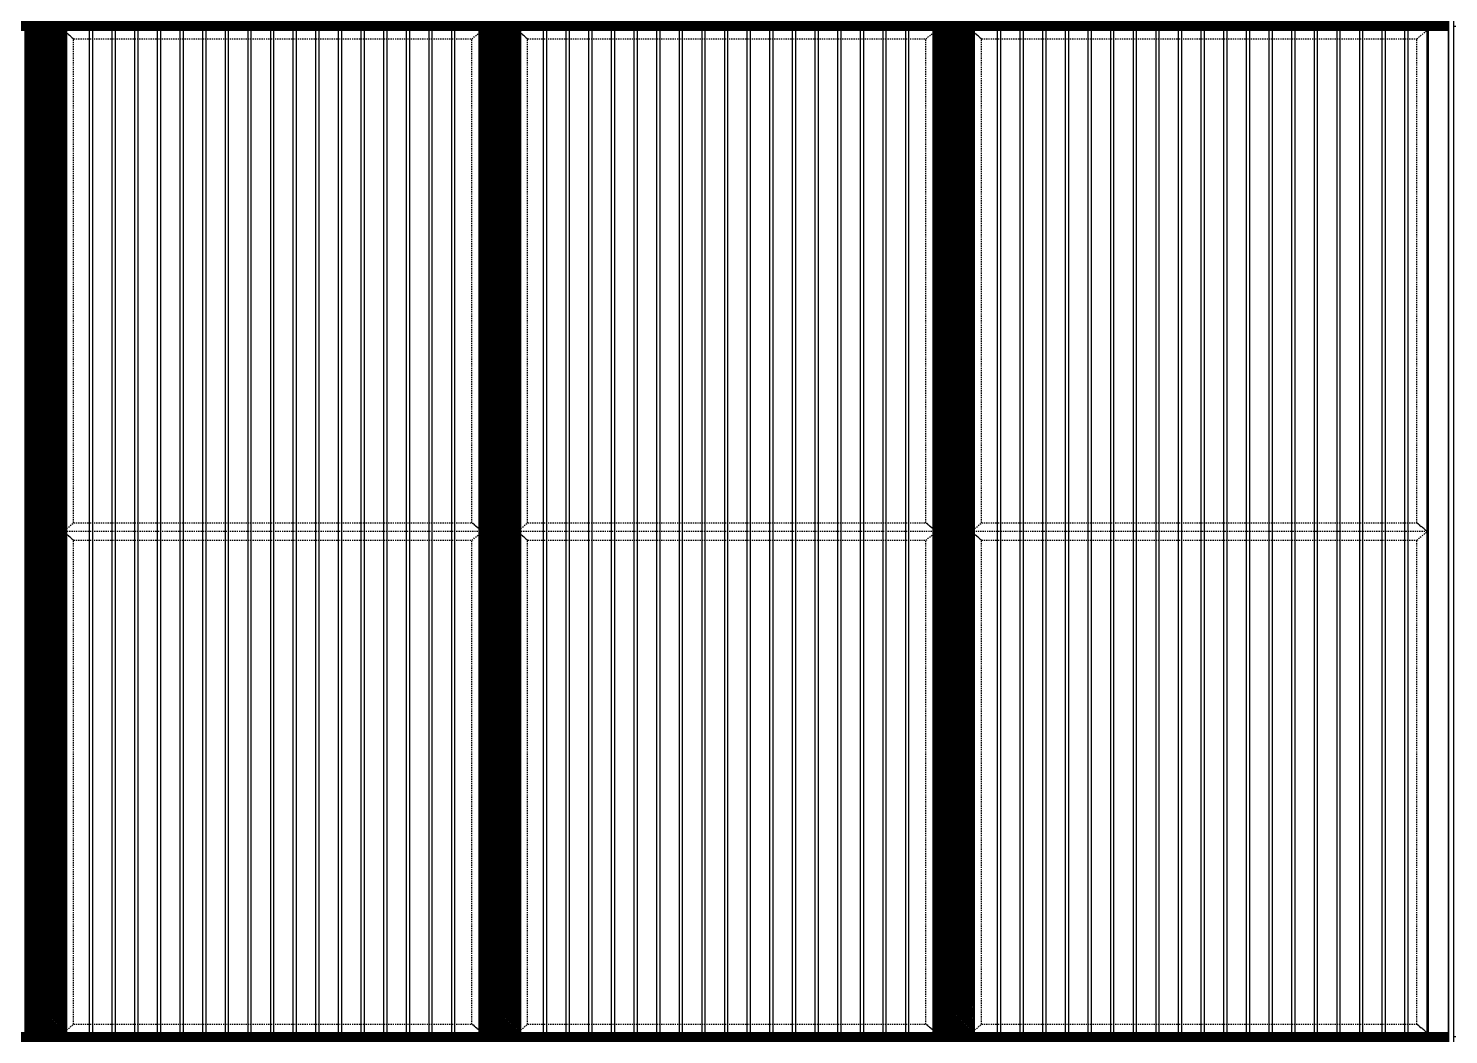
# Model space of a CAD drawing. Header units: millimetres. Extents: x 3774 to 718460, y -768339 to 192544.
# Drawn here: x 509762 to 513842, y -725262 to -722372 of the extents above; entities that cross this region are included whole.
import ezdxf
from ezdxf.enums import TextEntityAlignment as Align
from ezdxf.xclip import XClip

# ---------------------------------------------------------------- set-up
doc = ezdxf.new("R2010")
doc.units = ezdxf.units.MM
doc.header["$XCLIPFRAME"] = 0
doc.set_wipeout_variables(frame=1)
for name, pattern in [('TA_GL_000.70000', [1.925, 0.7, -0.175, 0.175, -0.175, 0.7]), ('TA_HL_001.00000', [6.5, 3.55, -2.95]), ('XKITLINE00', [0]), ('XKITLINE02', [4, 2, -2])]:
    doc.linetypes.add(name, pattern=pattern)
for name, color, linetype in [('000 - 0_SYM_DWG_GRID-BUBBLE_MAIN_COLOR_1', 7, 'Continuous'), ('000 - 0_SYM_DWG_GRIDLINE_MAIN_COLOR_251', 7, 'Continuous'), ('000 - 0_SYM_DWG_LEVEL_TEXT', 7, 'Continuous'), ('010 - ASPG_EXTR_MAIN_COLOR_2', 7, 'Continuous'), ('010 - ASPG_EXTR_WIPEOUT_', 7, 'Continuous'), ('010 - ASPG_FRAMING_MAIN_COLOR_1', 7, 'Continuous'), ('010 - ASPG_FRAMING_SUB_COLOR_2', 7, 'Continuous'), ('010 - ASPG_FRAMING_SUB_COLOR_3', 7, 'Continuous')]:
    doc.layers.add(name, color=color, linetype=linetype)
doc.layers.add('000_AREA_ASPG_AREA_HATCH_', color=7, linetype='Continuous', plot=False)
doc.layers.add('000_AREA_ASPG_AREA_MAIN_COLOR_1', color=7, linetype='Continuous', plot=False)
doc.layers.add('Bolt', color=7, linetype='Continuous', lineweight=0)
doc.layers.add('Part', color=7, linetype='Continuous', lineweight=0)
doc.styles.add('ARIAL', font='arial.ttf')
doc.styles.add('Arial_1', font='arial.ttf', dxfattribs={"height": 125})
doc.styles.add('TA', font='', dxfattribs={"height": 4.5})
doc.styles.get('TA').set_extended_font_data('Cordia New')

# ---------------------------------------------------------------- blocks, each defined once
blk = doc.blocks.new('*U7980')
at = {"layer": '000 - 0_SYM_DWG_GRIDLINE_MAIN_COLOR_251', "color": 7, "linetype": 'ByBlock', "ltscale": 5}
blk.add_line((34.8, 0), (-343.8, 0), dxfattribs=at)
at = {"color": 7, "style": 'TA', "flags": 1}
blk.add_attdef('LOCATION', (6, -6), '', height=4.5, rotation=270, dxfattribs=at)
at = {"layer": '000 - 0_SYM_DWG_GRID-BUBBLE_MAIN_COLOR_1', "color": 7, "style": 'ARIAL'}
blk.add_attdef('GRID-HEAD', text='', height=4, rotation=90, dxfattribs=at).set_placement((52.8, 0), align=Align.MIDDLE_CENTER)
blk = doc.blocks.new('*U6349')
at = {"color": 7}
blk.add_point((0, 0), dxfattribs=at)
at = {"layer": '000 - 0_SYM_DWG_LEVEL_TEXT', "color": 7, "style": 'Arial_1'}
for tag, p in [('LV_NAME_1', (-185.775, 11.925)), ('LV_NAME_2', (-185.787, 6.835)), ('LV_NAME_3', (-185.798, 1.744))]:
    blk.add_attdef(tag, p, '', height=3, dxfattribs=at)
blk = doc.blocks.new('*U6352')
at = {"layer": '000 - 0_SYM_DWG_GRIDLINE_MAIN_COLOR_251', "color": 7, "linetype": 'ByBlock', "ltscale": 5}
blk.add_line((70, 0), (-169.147, 0), dxfattribs=at)
at = {"color": 7, "style": 'TA', "flags": 1}
blk.add_attdef('LOCATION', (6, -6), '', height=4.5, rotation=270, dxfattribs=at)
blk = doc.blocks.new('W-1-PP19-SE-ENT3_20260407-142914_PP19_ENT3_ELE4_DIMS_2')
at = {"color": 7, "xscale": 50, "yscale": 50, "zscale": 50}
blk.add_blockref('*U6349', (0, 109400), dxfattribs=at)
at = {"layer": '000 - 0_SYM_DWG_GRIDLINE_MAIN_COLOR_251', "color": 7, "linetype": 'TA_GL_000.70000'}
for name, p, xscale, yscale, zscale, rotation in [('*U7980', (0, 102450), 50.00000000000007, 50.00000000000007, 50.00000000000007, 270), ('*U6352', (-2517, 109400), 50.00000000000003, 50.00000000000003, 50.00000000000003, 180)]:
    blk.add_blockref(name, p, dxfattribs=dict(at, xscale=xscale, yscale=yscale, zscale=zscale, rotation=rotation))
blk = doc.blocks.new('*A22356526')
at = {"layer": 'Part', "color": 7, "linetype": 'XKITLINE00', "lineweight": 0}
for p, q in [((2577.771566, -103.659902), (2577.771566, -103.139902)), ((2577.771566, -103.139902), (2595.36241, -103.139902)), ((2577.826989, -103.139902), (2577.826989, -103.611902)), ((2578.582135, -103.611902), (2578.582135, -103.139902)), ((2578.637558, -103.139902), (2578.637558, -103.659902)), ((2595.36241, -103.659902), (2595.36241, -103.139902)), ((2595.36241, -103.659902), (2577.771566, -103.659902)), ((2577.826989, -103.611902), (2578.582135, -103.611902))]:
    blk.add_line(p, q, dxfattribs=at)
blk = doc.blocks.new('*A22366527')
at = {"layer": 'Bolt'}
for points in [[(2578.65, -103.708), (2578.65, -103.66), (2579.011, -103.66), (2579.011, -103.708)], [(2578.754, -103.66), (2578.754, -103.612), (2578.907, -103.612), (2578.907, -103.66)]]:
    blk.add_hatch(color=7, dxfattribs=at).paths.add_polyline_path(points, flags=17)
at = {"layer": 'Bolt', "color": 7, "linetype": 'XKITLINE00', "lineweight": 0}
for p, q in [((2578.83, -103.771), (2578.83, -103.428)), ((2578.65, -103.708), (2578.65, -103.66)), ((2578.754, -103.66), (2578.754, -103.612)), ((2578.907, -103.66), (2578.907, -103.612)), ((2579.011, -103.708), (2579.011, -103.66))]:
    blk.add_line(p, q, dxfattribs=at)
at = {"layer": 'Bolt', "color": 7, "linetype": 'XKITLINE02', "lineweight": 0}
for p, q in [((2579.07, -103.771), (2579.07, -103.428)), ((2578.89, -103.708), (2578.89, -103.66)), ((2578.994, -103.66), (2578.994, -103.612)), ((2579.147, -103.66), (2579.147, -103.612)), ((2579.251, -103.708), (2579.251, -103.66))]:
    blk.add_line(p, q, dxfattribs=at)
blk = doc.blocks.new('*A22376528')
at = {"layer": 'Bolt'}
for points in [[(2575.549, -103.66), (2575.549, -103.612), (2575.661, -103.612), (2575.661, -103.66)], [(2575.549, -103.708), (2575.549, -103.66), (2575.661, -103.66), (2575.661, -103.708)], [(2576.029, -103.66), (2576.029, -103.612), (2576.141, -103.612), (2576.141, -103.66)], [(2576.029, -103.708), (2576.029, -103.66), (2576.141, -103.66), (2576.141, -103.708)]]:
    blk.add_hatch(color=7, dxfattribs=at).paths.add_polyline_path(points, flags=17)
at = {"layer": 'Bolt', "color": 7, "linetype": 'XKITLINE00', "lineweight": 0}
for p, q in [((2575.605, -103.771), (2575.605, -103.428)), ((2576.085, -103.771), (2576.085, -103.428)), ((2575.549, -103.66), (2575.549, -103.612)), ((2575.549, -103.708), (2575.549, -103.66)), ((2575.661, -103.66), (2575.661, -103.612)), ((2575.661, -103.708), (2575.661, -103.66)), ((2576.029, -103.66), (2576.029, -103.612)), ((2576.029, -103.708), (2576.029, -103.66)), ((2576.141, -103.66), (2576.141, -103.612)), ((2576.141, -103.708), (2576.141, -103.66))]:
    blk.add_line(p, q, dxfattribs=at)
blk = doc.blocks.new('*A22386529')
at = {"layer": 'Part', "color": 7, "linetype": 'XKITLINE00', "lineweight": 0}
for p, q in [((2578.334665, -103.707902), (2578.334665, -103.659902)), ((2578.334665, -103.707902), (2579.56605, -103.707902)), ((2579.16605, -103.707902), (2579.16605, -103.659902)), ((2579.56605, -103.707902), (2579.56605, -103.659902))]:
    blk.add_line(p, q, dxfattribs=at)
blk = doc.blocks.new('*A22396530')
at = {"layer": 'Part', "color": 7, "linetype": 'XKITLINE00', "lineweight": 0}
for p, q in [((2578.522665, -103.707902), (2578.522665, -104.507902)), ((2579.35405, -103.947902), (2579.35405, -103.707902)), ((2579.35405, -103.707902), (2579.37805, -103.707902)), ((2579.37805, -103.947902), (2579.37805, -103.707902)), ((2578.730511, -104.507902), (2579.35405, -103.947902)), ((2579.37805, -103.947902), (2578.754511, -104.507902)), ((2579.35405, -103.947902), (2579.37805, -103.947902)), ((2578.522665, -104.507902), (2578.754511, -104.507902))]:
    blk.add_line(p, q, dxfattribs=at)
blk = doc.blocks.new('*A22406531')
at = {"layer": 'Part', "color": 7, "linetype": 'XKITLINE00', "lineweight": 0}
for p, q in [((2575.44496, -103.659902), (2575.44496, -103.707902)), ((2575.44496, -103.707902), (2576.24496, -103.707902)), ((2576.24496, -103.707902), (2576.24496, -103.659902))]:
    blk.add_line(p, q, dxfattribs=at)
blk = doc.blocks.new('*A22416532')
at = {"layer": 'Part', "color": 7, "linetype": 'XKITLINE00', "lineweight": 0}
for p, q in [((2575.82096, -104.507902), (2575.82096, -103.707902)), ((2575.82096, -103.707902), (2575.86896, -103.707902)), ((2575.86896, -104.507902), (2575.86896, -103.707902)), ((2575.82096, -103.947902), (2575.86896, -103.947902)), ((2575.82096, -104.507902), (2575.86896, -104.507902))]:
    blk.add_line(p, q, dxfattribs=at)
blk = doc.blocks.new('*A22486539')
at = {"layer": 'Part', "color": 7, "linetype": 'XKITLINE00', "lineweight": 0}
for p, q in [((2577.771566, -91.659902), (2577.771566, -91.139902)), ((2577.771566, -91.139902), (2595.36241, -91.139902)), ((2577.826989, -91.139902), (2577.826989, -91.611902)), ((2578.582135, -91.611902), (2578.582135, -91.139902)), ((2578.637558, -91.139902), (2578.637558, -91.659902)), ((2595.36241, -91.659902), (2595.36241, -91.139902)), ((2595.36241, -91.659902), (2577.771566, -91.659902)), ((2577.826989, -91.611902), (2578.582135, -91.611902))]:
    blk.add_line(p, q, dxfattribs=at)
blk = doc.blocks.new('*A22526543')
at = {"layer": 'Part', "color": 7, "linetype": 'XKITLINE00', "lineweight": 0}
for p, q in [((2578.334665, -91.707902), (2578.334665, -91.659902)), ((2579.16605, -91.707902), (2579.16605, -91.659902)), ((2579.56605, -91.707902), (2579.56605, -91.659902)), ((2578.334665, -91.707902), (2579.56605, -91.707902))]:
    blk.add_line(p, q, dxfattribs=at)
blk = doc.blocks.new('*A22536544')
at = {"layer": 'Part', "color": 7, "linetype": 'XKITLINE00', "lineweight": 0}
for p, q in [((2578.522665, -91.707902), (2578.522665, -92.507902)), ((2578.730511, -92.507902), (2579.35405, -91.947902)), ((2579.37805, -91.947902), (2578.754511, -92.507902)), ((2579.35405, -91.947902), (2579.35405, -91.707902)), ((2579.35405, -91.707902), (2579.37805, -91.707902)), ((2579.35405, -91.947902), (2579.37805, -91.947902)), ((2579.37805, -91.947902), (2579.37805, -91.707902)), ((2578.522665, -92.507902), (2578.754511, -92.507902))]:
    blk.add_line(p, q, dxfattribs=at)
blk = doc.blocks.new('*A22546545')
at = {"layer": 'Bolt'}
for points in [[(2578.65, -91.708), (2578.65, -91.66), (2579.011, -91.66), (2579.011, -91.708)], [(2578.754, -91.66), (2578.754, -91.612), (2578.907, -91.612), (2578.907, -91.66)]]:
    blk.add_hatch(color=7, dxfattribs=at).paths.add_polyline_path(points, flags=17)
at = {"layer": 'Bolt', "color": 7, "linetype": 'XKITLINE00', "lineweight": 0}
for p, q in [((2578.65, -91.708), (2578.65, -91.66)), ((2578.754, -91.66), (2578.754, -91.612)), ((2578.83, -91.771), (2578.83, -91.428)), ((2578.907, -91.66), (2578.907, -91.612)), ((2579.011, -91.708), (2579.011, -91.66))]:
    blk.add_line(p, q, dxfattribs=at)
at = {"layer": 'Bolt', "color": 7, "linetype": 'XKITLINE02', "lineweight": 0}
for p, q in [((2578.89, -91.708), (2578.89, -91.66)), ((2578.994, -91.66), (2578.994, -91.612)), ((2579.07, -91.771), (2579.07, -91.428)), ((2579.147, -91.66), (2579.147, -91.612)), ((2579.251, -91.708), (2579.251, -91.66))]:
    blk.add_line(p, q, dxfattribs=at)
blk = doc.blocks.new('*A22556546')
at = {"layer": 'Part', "color": 7, "linetype": 'XKITLINE00', "lineweight": 0}
for p, q in [((2575.44496, -91.659902), (2575.44496, -91.707902)), ((2576.24496, -91.707902), (2576.24496, -91.659902)), ((2575.44496, -91.707902), (2576.24496, -91.707902))]:
    blk.add_line(p, q, dxfattribs=at)
blk = doc.blocks.new('*A22566547')
at = {"layer": 'Part', "color": 7, "linetype": 'XKITLINE00', "lineweight": 0}
for p, q in [((2575.82096, -92.507902), (2575.82096, -91.707902)), ((2575.82096, -91.707902), (2575.86896, -91.707902)), ((2575.82096, -91.947902), (2575.86896, -91.947902)), ((2575.86896, -92.507902), (2575.86896, -91.707902)), ((2575.82096, -92.507902), (2575.86896, -92.507902))]:
    blk.add_line(p, q, dxfattribs=at)
blk = doc.blocks.new('*A22576548')
at = {"layer": 'Bolt'}
for points in [[(2575.549, -91.66), (2575.549, -91.612), (2575.661, -91.612), (2575.661, -91.66)], [(2575.549, -91.708), (2575.549, -91.66), (2575.661, -91.66), (2575.661, -91.708)], [(2576.029, -91.66), (2576.029, -91.612), (2576.141, -91.612), (2576.141, -91.66)], [(2576.029, -91.708), (2576.029, -91.66), (2576.141, -91.66), (2576.141, -91.708)]]:
    blk.add_hatch(color=7, dxfattribs=at).paths.add_polyline_path(points, flags=17)
at = {"layer": 'Bolt', "color": 7, "linetype": 'XKITLINE00', "lineweight": 0}
for p, q in [((2575.549, -91.66), (2575.549, -91.612)), ((2575.549, -91.708), (2575.549, -91.66)), ((2575.605, -91.771), (2575.605, -91.428)), ((2575.661, -91.66), (2575.661, -91.612)), ((2575.661, -91.708), (2575.661, -91.66)), ((2576.029, -91.66), (2576.029, -91.612)), ((2576.029, -91.708), (2576.029, -91.66)), ((2576.085, -91.771), (2576.085, -91.428)), ((2576.141, -91.66), (2576.141, -91.612)), ((2576.141, -91.708), (2576.141, -91.66))]:
    blk.add_line(p, q, dxfattribs=at)
blk = doc.blocks.new('*A23476638')
at = {"layer": 'Part', "color": 7, "linetype": 'XKITLINE00', "lineweight": 0}
for p, q in [((2578.286233, -81.539902), (2578.284987, -81.539902)), ((2578.286233, -86.339902), (2578.286233, -81.539902)), ((2578.286233, -81.539902), (2595.364986, -81.539902)), ((2595.364986, -81.539902), (2595.364986, -86.339902)), ((2578.284987, -86.339902), (2578.286233, -86.339902)), ((2578.286233, -86.339902), (2595.364986, -86.339902))]:
    blk.add_line(p, q, dxfattribs=at)
blk = doc.blocks.new('*A23566647')
at = {"layer": 'Part', "color": 7, "linetype": 'XKITLINE00', "lineweight": 0}
for p, q in [((2577.98826, -86.659902), (2577.98826, -86.579902)), ((2578.403953, -86.659902), (2578.403953, -86.579902)), ((2578.423953, -86.659902), (2578.423953, -86.619902)), ((2578.423953, -86.619902), (2578.643953, -86.619902)), ((2578.643953, -86.619902), (2578.643953, -86.579902))]:
    blk.add_line(p, q, dxfattribs=at)
blk = doc.blocks.new('*A23576648')
at = {"layer": 'Bolt'}
for points in [[(2575.149, -86.58), (2575.149, -86.5), (2575.261, -86.5), (2575.261, -86.58)], [(2576.429, -86.58), (2576.429, -86.5), (2576.541, -86.5), (2576.541, -86.58)]]:
    blk.add_hatch(color=7, dxfattribs=at).paths.add_polyline_path(points, flags=17)
at = {"layer": 'Bolt', "color": 7, "linetype": 'XKITLINE00', "lineweight": 0}
for p, q in [((2575.205, -86.437), (2575.205, -86.78)), ((2576.485, -86.437), (2576.485, -86.78)), ((2575.149, -86.5), (2575.149, -86.58)), ((2575.261, -86.5), (2575.261, -86.58)), ((2576.429, -86.5), (2576.429, -86.58)), ((2576.541, -86.5), (2576.541, -86.58))]:
    blk.add_line(p, q, dxfattribs=at)
blk = doc.blocks.new('*A23586649')
at = {"layer": 'Bolt', "color": 7, "linetype": 'XKITLINE02', "lineweight": 0}
for p, q in [((2575.82096, -86.803902), (2575.86896, -86.803902)), ((2575.86896, -86.803902), (2575.90896, -86.803902)), ((2575.7576, -86.859902), (2576.10096, -86.859902)), ((2575.82096, -86.915902), (2575.86896, -86.915902)), ((2575.86896, -86.915902), (2575.90896, -86.915902))]:
    blk.add_line(p, q, dxfattribs=at)
blk = doc.blocks.new('*A23596650')
at = {"layer": 'Part', "color": 7, "linetype": 'XKITLINE00', "lineweight": 0}
for p, q in [((2575.86896, -86.659902), (2575.86896, -86.579902)), ((2575.90896, -86.659902), (2575.90896, -86.619902)), ((2575.90896, -86.619902), (2576.34896, -86.619902)), ((2576.34896, -86.619902), (2576.34896, -86.579902))]:
    blk.add_line(p, q, dxfattribs=at)
blk = doc.blocks.new('*A23606651')
at = {"layer": 'Part', "color": 7, "linetype": 'XKITLINE00', "lineweight": 0}
for p, q in [((2574.96496, -86.499902), (2574.80496, -86.339902)), ((2576.72496, -86.499902), (2576.88496, -86.339902)), ((2576.72496, -86.499902), (2574.96496, -86.499902))]:
    blk.add_line(p, q, dxfattribs=at)
blk = doc.blocks.new('*A23616652')
at = {"layer": 'Part', "color": 7, "linetype": 'XKITLINE00', "lineweight": 0}
for p, q in [((2574.96496, -86.579902), (2574.96496, -86.499902)), ((2574.96496, -86.499902), (2576.72496, -86.499902)), ((2574.96496, -86.579902), (2576.72496, -86.579902)), ((2576.72496, -86.579902), (2576.72496, -86.499902))]:
    blk.add_line(p, q, dxfattribs=at)
blk = doc.blocks.new('*A23626653')
at = {"layer": 'Bolt'}
for points in [[(2578.045, -86.5), (2578.045, -86.58), (2577.684, -86.58), (2577.684, -86.5)], [(2578.685, -86.5), (2578.685, -86.58), (2578.324, -86.58), (2578.324, -86.5)]]:
    blk.add_hatch(color=7, dxfattribs=at).paths.add_polyline_path(points, flags=17)
at = {"layer": 'Bolt', "color": 7, "linetype": 'XKITLINE00', "lineweight": 0}
for p, q in [((2577.864, -86.437), (2577.864, -86.78)), ((2578.504, -86.437), (2578.504, -86.78)), ((2577.684, -86.5), (2577.684, -86.58)), ((2578.045, -86.5), (2578.045, -86.58)), ((2578.324, -86.5), (2578.324, -86.58)), ((2578.685, -86.5), (2578.685, -86.58))]:
    blk.add_line(p, q, dxfattribs=at)
blk = doc.blocks.new('*A23636654')
at = {"layer": 'Bolt'}
blk.add_hatch(color=7, dxfattribs=at).paths.add_polyline_path([(2578.22, -86.871), (2578.217, -86.881), (2578.212, -86.891), (2578.206, -86.899), (2578.199, -86.906), (2578.191, -86.912), (2578.182, -86.915), (2578.172, -86.916), (2578.163, -86.915), (2578.154, -86.912), (2578.145, -86.906), (2578.138, -86.899), (2578.132, -86.891), (2578.127, -86.881), (2578.125, -86.871), (2578.124, -86.86), (2578.125, -86.849), (2578.127, -86.838), (2578.132, -86.829), (2578.138, -86.82), (2578.145, -86.813), (2578.154, -86.808), (2578.163, -86.805), (2578.172, -86.804), (2578.182, -86.805), (2578.191, -86.808), (2578.199, -86.813), (2578.206, -86.82), (2578.212, -86.829), (2578.217, -86.838), (2578.22, -86.849), (2578.221, -86.86)], flags=17)
at = {"layer": 'Bolt', "color": 7, "linetype": 'XKITLINE00', "lineweight": 0}
blk.add_line((2578.14, -86.86), (2578.312, -86.86), dxfattribs=at)
blk = doc.blocks.new('*A23646655')
at = {"layer": 'Part', "color": 7, "linetype": 'XKITLINE00', "lineweight": 0}
for p, q in [((2577.10985, -86.339902), (2577.328414, -86.499902)), ((2578.159799, -86.499902), (2578.218363, -86.339902)), ((2579.258363, -86.339902), (2579.039799, -86.499902)), ((2579.039799, -86.499902), (2577.328414, -86.499902))]:
    blk.add_line(p, q, dxfattribs=at)
blk = doc.blocks.new('*A23656656')
at = {"layer": 'Part', "color": 7, "linetype": 'XKITLINE00', "lineweight": 0}
for p, q in [((2579.039799, -86.499902), (2577.328414, -86.499902)), ((2577.328414, -86.499902), (2577.328414, -86.579902)), ((2577.328414, -86.579902), (2579.039799, -86.579902)), ((2578.159799, -86.579902), (2578.159799, -86.499902)), ((2579.039799, -86.579902), (2579.039799, -86.499902))]:
    blk.add_line(p, q, dxfattribs=at)
blk = doc.blocks.new('*A21336431')
at = {"layer": 'Bolt'}
for points in [[(2553.149, -103.66), (2553.149, -103.612), (2553.261, -103.612), (2553.261, -103.66)], [(2553.149, -103.708), (2553.149, -103.66), (2553.261, -103.66), (2553.261, -103.708)], [(2553.629, -103.66), (2553.629, -103.612), (2553.741, -103.612), (2553.741, -103.66)], [(2553.629, -103.708), (2553.629, -103.66), (2553.741, -103.66), (2553.741, -103.708)]]:
    blk.add_hatch(color=7, dxfattribs=at).paths.add_polyline_path(points, flags=17)
at = {"layer": 'Bolt', "color": 7, "linetype": 'XKITLINE00', "lineweight": 0}
for p, q in [((2553.205, -103.771), (2553.205, -103.428)), ((2553.685, -103.771), (2553.685, -103.428)), ((2553.149, -103.66), (2553.149, -103.612)), ((2553.149, -103.708), (2553.149, -103.66)), ((2553.261, -103.66), (2553.261, -103.612)), ((2553.261, -103.708), (2553.261, -103.66)), ((2553.629, -103.66), (2553.629, -103.612)), ((2553.629, -103.708), (2553.629, -103.66)), ((2553.741, -103.66), (2553.741, -103.612)), ((2553.741, -103.708), (2553.741, -103.66))]:
    blk.add_line(p, q, dxfattribs=at)
blk = doc.blocks.new('*A21346432')
at = {"layer": 'Part', "color": 7, "linetype": 'XKITLINE00', "lineweight": 0}
for p, q in [((2553.04496, -103.659902), (2553.04496, -103.707902)), ((2553.04496, -103.707902), (2553.84496, -103.707902)), ((2553.84496, -103.707902), (2553.84496, -103.659902))]:
    blk.add_line(p, q, dxfattribs=at)
blk = doc.blocks.new('*A21356433')
at = {"layer": 'Part', "color": 7, "linetype": 'XKITLINE00', "lineweight": 0}
for p, q in [((2553.42096, -104.507902), (2553.42096, -103.707902)), ((2553.42096, -103.707902), (2553.46896, -103.707902)), ((2553.46896, -104.507902), (2553.46896, -103.707902)), ((2553.42096, -103.947902), (2553.46896, -103.947902)), ((2553.42096, -104.507902), (2553.46896, -104.507902))]:
    blk.add_line(p, q, dxfattribs=at)
blk = doc.blocks.new('*A21396437')
at = {"layer": 'Part', "color": 7, "linetype": 'XKITLINE00', "lineweight": 0}
for p, q in [((2553.04496, -91.659902), (2553.04496, -91.707902)), ((2553.84496, -91.707902), (2553.84496, -91.659902)), ((2553.04496, -91.707902), (2553.84496, -91.707902))]:
    blk.add_line(p, q, dxfattribs=at)
blk = doc.blocks.new('*A21406438')
at = {"layer": 'Part', "color": 7, "linetype": 'XKITLINE00', "lineweight": 0}
for p, q in [((2553.42096, -92.507902), (2553.42096, -91.707902)), ((2553.42096, -91.707902), (2553.46896, -91.707902)), ((2553.42096, -91.947902), (2553.46896, -91.947902)), ((2553.46896, -92.507902), (2553.46896, -91.707902)), ((2553.42096, -92.507902), (2553.46896, -92.507902))]:
    blk.add_line(p, q, dxfattribs=at)
blk = doc.blocks.new('*A21416439')
at = {"layer": 'Bolt'}
for points in [[(2553.149, -91.66), (2553.149, -91.612), (2553.261, -91.612), (2553.261, -91.66)], [(2553.149, -91.708), (2553.149, -91.66), (2553.261, -91.66), (2553.261, -91.708)], [(2553.629, -91.66), (2553.629, -91.612), (2553.741, -91.612), (2553.741, -91.66)], [(2553.629, -91.708), (2553.629, -91.66), (2553.741, -91.66), (2553.741, -91.708)]]:
    blk.add_hatch(color=7, dxfattribs=at).paths.add_polyline_path(points, flags=17)
at = {"layer": 'Bolt', "color": 7, "linetype": 'XKITLINE00', "lineweight": 0}
for p, q in [((2553.149, -91.66), (2553.149, -91.612)), ((2553.149, -91.708), (2553.149, -91.66)), ((2553.205, -91.771), (2553.205, -91.428)), ((2553.261, -91.66), (2553.261, -91.612)), ((2553.261, -91.708), (2553.261, -91.66)), ((2553.629, -91.66), (2553.629, -91.612)), ((2553.629, -91.708), (2553.629, -91.66)), ((2553.685, -91.771), (2553.685, -91.428)), ((2553.741, -91.66), (2553.741, -91.612)), ((2553.741, -91.708), (2553.741, -91.66))]:
    blk.add_line(p, q, dxfattribs=at)
blk = doc.blocks.new('*A21976489')
at = {"layer": 'Bolt'}
for points in [[(2552.749, -86.58), (2552.749, -86.5), (2552.861, -86.5), (2552.861, -86.58)], [(2554.029, -86.58), (2554.029, -86.5), (2554.141, -86.5), (2554.141, -86.58)]]:
    blk.add_hatch(color=7, dxfattribs=at).paths.add_polyline_path(points, flags=17)
at = {"layer": 'Bolt', "color": 7, "linetype": 'XKITLINE00', "lineweight": 0}
for p, q in [((2552.805, -86.437), (2552.805, -86.78)), ((2554.085, -86.437), (2554.085, -86.78)), ((2552.749, -86.5), (2552.749, -86.58)), ((2552.861, -86.5), (2552.861, -86.58)), ((2554.029, -86.5), (2554.029, -86.58)), ((2554.141, -86.5), (2554.141, -86.58))]:
    blk.add_line(p, q, dxfattribs=at)
blk = doc.blocks.new('*A21986490')
at = {"layer": 'Bolt', "color": 7, "linetype": 'XKITLINE02', "lineweight": 0}
for p, q in [((2553.42096, -86.803902), (2553.46896, -86.803902)), ((2553.46896, -86.803902), (2553.50896, -86.803902)), ((2553.3576, -86.859902), (2553.70096, -86.859902)), ((2553.42096, -86.915902), (2553.46896, -86.915902)), ((2553.46896, -86.915902), (2553.50896, -86.915902))]:
    blk.add_line(p, q, dxfattribs=at)
blk = doc.blocks.new('*A21996491')
at = {"layer": 'Part', "color": 7, "linetype": 'XKITLINE00', "lineweight": 0}
for p, q in [((2553.46896, -86.659902), (2553.46896, -86.579902)), ((2553.50896, -86.659902), (2553.50896, -86.619902)), ((2553.50896, -86.619902), (2553.94896, -86.619902)), ((2553.94896, -86.619902), (2553.94896, -86.579902))]:
    blk.add_line(p, q, dxfattribs=at)
blk = doc.blocks.new('*A22006492')
at = {"layer": 'Part', "color": 7, "linetype": 'XKITLINE00', "lineweight": 0}
for p, q in [((2552.56496, -86.499902), (2552.40496, -86.339902)), ((2554.32496, -86.499902), (2554.48496, -86.339902)), ((2554.32496, -86.499902), (2552.56496, -86.499902))]:
    blk.add_line(p, q, dxfattribs=at)
blk = doc.blocks.new('*A22016493')
at = {"layer": 'Part', "color": 7, "linetype": 'XKITLINE00', "lineweight": 0}
for p, q in [((2552.56496, -86.579902), (2552.56496, -86.499902)), ((2552.56496, -86.499902), (2554.32496, -86.499902)), ((2552.56496, -86.579902), (2554.32496, -86.579902)), ((2554.32496, -86.579902), (2554.32496, -86.499902))]:
    blk.add_line(p, q, dxfattribs=at)
blk = doc.blocks.new('*A20266361')
at = {"layer": 'Part', "color": 7, "linetype": 'XKITLINE00', "lineweight": 0}
for p, q in [((2576.80496, -103.139902), (2528.804883, -103.139902)), ((2576.80496, -103.659902), (2576.80496, -103.139902)), ((2576.80496, -103.659902), (2528.804883, -103.659902))]:
    blk.add_line(p, q, dxfattribs=at)
blk = doc.blocks.new('*A20306365')
at = {"layer": 'Part', "color": 7, "linetype": 'XKITLINE00', "lineweight": 0}
for p, q in [((2578.284987, -81.539902), (2578.284987, -86.339902)), ((2578.284987, -86.339902), (2526.244827, -86.339902))]:
    blk.add_line(p, q, dxfattribs=at)
blk = doc.blocks.new('*A20316366')
at = {"layer": 'Part', "color": 7, "linetype": 'XKITLINE00', "lineweight": 0}
for p, q in [((2576.80496, -91.139902), (2528.804883, -91.139902)), ((2576.80496, -91.659902), (2576.80496, -91.139902)), ((2576.80496, -91.659902), (2528.804883, -91.659902))]:
    blk.add_line(p, q, dxfattribs=at)
blk = doc.blocks.new('*A20386369')
at = {"layer": 'Part', "color": 7, "linetype": 'XKITLINE00', "lineweight": 0}
for p, q in [((2570.81296, -91.139902), (2570.81296, -86.339902)), ((2573.21296, -91.139902), (2573.21296, -86.339902)), ((2570.81296, -103.139902), (2570.81296, -91.659902)), ((2573.21296, -103.139902), (2573.21296, -91.659902)), ((2570.81296, -115.139902), (2570.81296, -103.659902)), ((2573.21296, -115.139902), (2573.21296, -103.659902))]:
    blk.add_line(p, q, dxfattribs=at)
blk = doc.blocks.new('*A20406371')
at = {"layer": 'Part', "color": 7, "linetype": 'XKITLINE00', "lineweight": 0}
for p, q in [((2549.21296, -91.139902), (2549.21296, -86.339902)), ((2549.21296, -103.139902), (2549.21296, -91.659902)), ((2549.21296, -115.139902), (2549.21296, -103.659902))]:
    blk.add_line(p, q, dxfattribs=at)
blk = doc.blocks.new('*A20446375')
at = {"layer": 'Part', "color": 7, "linetype": 'XKITLINE00', "lineweight": 0}
for p, q in [((2553.04496, -86.659902), (2553.84496, -86.659902)), ((2553.04496, -91.139902), (2553.04496, -86.659902)), ((2553.84496, -91.139902), (2553.84496, -86.659902)), ((2553.04496, -103.139902), (2553.04496, -91.707902)), ((2553.84496, -103.139902), (2553.84496, -91.707902)), ((2553.04496, -115.139902), (2553.04496, -103.707902)), ((2553.84496, -115.139902), (2553.84496, -103.707902)), ((2553.04496, -123.219902), (2553.04496, -115.707902)), ((2553.84496, -123.219902), (2553.84496, -115.707902)), ((2553.04496, -123.219902), (2553.84496, -123.219902))]:
    blk.add_line(p, q, dxfattribs=at)
blk = doc.blocks.new('*A20456376')
at = {"layer": 'Part', "color": 7, "linetype": 'XKITLINE00', "lineweight": 0}
for p, q in [((2578.730517, -86.659902), (2577.637696, -86.659902)), ((2577.637696, -123.219902), (2577.637696, -86.659902)), ((2577.693122, -123.219902), (2577.693122, -86.659902)), ((2577.881122, -91.139902), (2577.881122, -86.659902)), ((2578.275091, -91.139902), (2578.275091, -86.659902)), ((2578.330517, -86.659902), (2578.330517, -91.139902)), ((2578.730517, -91.139902), (2578.730517, -86.659902)), ((2577.881122, -103.139902), (2577.881122, -91.659902)), ((2578.275091, -103.139902), (2578.275091, -91.659902)), ((2578.330517, -103.139902), (2578.330517, -91.659902)), ((2578.730517, -103.139902), (2578.730517, -92.507902)), ((2577.881122, -115.139902), (2577.881122, -103.659902)), ((2578.275091, -115.139902), (2578.275091, -103.659902)), ((2578.330517, -115.139902), (2578.330517, -103.659902)), ((2578.730517, -115.139902), (2578.730517, -104.507902)), ((2577.881122, -123.219902), (2577.881122, -115.659902)), ((2578.275091, -123.219902), (2578.275091, -115.659902)), ((2578.330517, -123.219902), (2578.330517, -115.659902)), ((2578.730517, -123.219902), (2578.730517, -116.507902)), ((2577.944259, -123.219902), (2577.637696, -123.219902)), ((2578.730517, -123.219902), (2578.275091, -123.219902))]:
    blk.add_line(p, q, dxfattribs=at)
blk = doc.blocks.new('*A20466377')
at = {"layer": 'Part', "color": 7, "linetype": 'XKITLINE00', "lineweight": 0}
for p, q in [((2575.44496, -86.659902), (2576.24496, -86.659902)), ((2575.44496, -91.139902), (2575.44496, -86.659902)), ((2576.24496, -91.139902), (2576.24496, -86.659902)), ((2575.44496, -103.139902), (2575.44496, -91.707902)), ((2576.24496, -103.139902), (2576.24496, -91.707902)), ((2575.44496, -115.139902), (2575.44496, -103.707902)), ((2576.24496, -115.139902), (2576.24496, -103.707902)), ((2575.44496, -123.219902), (2575.44496, -115.707902)), ((2576.24496, -123.219902), (2576.24496, -115.707902)), ((2575.44496, -123.219902), (2576.24496, -123.219902))]:
    blk.add_line(p, q, dxfattribs=at)
blk = doc.blocks.new('W-1-PP19-SE-ENT3_20260407-143459_PP19_ENT3_SE_ELE4')
at = {"color": 7, "lineweight": 0, "xscale": 125, "yscale": 125, "zscale": 125}
for name in ['*A20406371', '*A20386369', '*A20306365', '*A23476638', '*A22006492', '*A22016493', '*A21976489', '*A21996491', '*A23606651', '*A23616652', '*A23576648', '*A23596650', '*A23646655', '*A23656656', '*A23626653', '*A23566647', '*A20446375', '*A21986490', '*A20466377', '*A23586649', '*A20456376', '*A23636654', '*A20316366', '*A22486539', '*A21416439', '*A22576548', '*A22546545', '*A21396437', '*A21406438', '*A22556546', '*A22566547', '*A22526543', '*A22536544', '*A20266361', '*A22356526', '*A21336431', '*A22376528', '*A22366527', '*A21346432', '*A21356433', '*A22406531', '*A22416532', '*A22386529', '*A22396530']:
    blk.add_blockref(name, (-320145.950375, 121992.48775), dxfattribs=at)
blk = doc.blocks.new('*U6697')
at = {"color": 7}
blk.add_wipeout([(0, 0), (58.3, 0), (58.3, 8350), (0, 8350)], dxfattribs=at)
blk.add_lwpolyline([(0, 0), (58.3, 0), (58.3, 8350), (0, 8350)], close=True, dxfattribs=at)
blk = doc.blocks.new('*U6698')
at = {"color": 7}
blk.add_wipeout([(0, 0), (15, 0), (15, 8350), (0, 8350)], dxfattribs=at)
blk.add_lwpolyline([(0, 0), (15, 0), (15, 8350), (0, 8350)], close=True, dxfattribs=at)
blk = doc.blocks.new('*U6714')
at = {"color": 7}
blk.add_wipeout([(0, 0), (2181.3, 0), (2181.3, 2900), (0, 2900)], dxfattribs=at)
blk.add_lwpolyline([(0, 0), (2181.3, 0), (2181.3, 2900), (0, 2900)], close=True, dxfattribs=at)
blk = doc.blocks.new('*U8050')
at = {"color": 7}
blk.add_wipeout([(50, 0), (1254, 0), (1254, 2880), (50, 2880)], dxfattribs=at).dxf.layer = '010 - ASPG_EXTR_WIPEOUT_'
at = {"layer": '010 - ASPG_EXTR_MAIN_COLOR_2', "color": 7}
for points in [[(125, 0), (135.2, 0), (135.2, 2880), (125, 2880)], [(190, 0), (200.2, 0), (200.2, 2880), (190, 2880)], [(255, 0), (265.2, 0), (265.2, 2880), (255, 2880)], [(320, 0), (330.2, 0), (330.2, 2880), (320, 2880)], [(385, 0), (395.2, 0), (395.2, 2880), (385, 2880)], [(450, 0), (460.2, 0), (460.2, 2880), (450, 2880)], [(515, 0), (525.2, 0), (525.2, 2880), (515, 2880)], [(580, 0), (590.2, 0), (590.2, 2880), (580, 2880)], [(645, 0), (655.2, 0), (655.2, 2880), (645, 2880)], [(710, 0), (720.2, 0), (720.2, 2880), (710, 2880)], [(775, 0), (785.2, 0), (785.2, 2880), (775, 2880)], [(840, 0), (850.2, 0), (850.2, 2880), (840, 2880)], [(905, 0), (915.2, 0), (915.2, 2880), (905, 2880)], [(970, 0), (980.2, 0), (980.2, 2880), (970, 2880)], [(1035, 0), (1045.2, 0), (1045.2, 2880), (1035, 2880)], [(1100, 0), (1110.2, 0), (1110.2, 2880), (1100, 2880)], [(1165, 0), (1175.2, 0), (1175.2, 2880), (1165, 2880)]]:
    blk.add_lwpolyline(points, close=True, dxfattribs=at)
at = {"layer": '010 - ASPG_FRAMING_SUB_COLOR_2', "color": 7}
blk.add_lwpolyline([(50, 0), (1254, 0), (1254, 2880), (50, 2880)], close=True, dxfattribs=at)
at = {"color": 7}
for points in [[(-50, 0), (50, 0), (50, 2880), (-50, 2880)], [(1254, 0), (1354, 0), (1354, 2880), (1254, 2880)]]:
    blk.add_wipeout(points, dxfattribs=at).dxf.layer = '010 - ASPG_EXTR_WIPEOUT_'
at = {"layer": '010 - ASPG_FRAMING_MAIN_COLOR_1', "color": 7}
for points in [[(-50, 0), (-40, 0), (-40, 2880), (-50, 2880)], [(40, 0), (50, 0), (50, 2880), (40, 2880)], [(1254, 0), (1264, 0), (1264, 2880), (1254, 2880)], [(1344, 0), (1354, 0), (1354, 2880), (1344, 2880)]]:
    blk.add_lwpolyline(points, close=True, dxfattribs=at)
at = {"layer": '010 - ASPG_FRAMING_SUB_COLOR_2', "color": 7}
for points in [[(-50, 0), (50, 0), (50, 2880), (-50, 2880)], [(1254, 0), (1354, 0), (1354, 2880), (1254, 2880)]]:
    blk.add_lwpolyline(points, close=True, dxfattribs=at)
blk = doc.blocks.new('*U8051')
at = {"color": 7}
blk.add_wipeout([(50, 0), (1254, 0), (1254, 2880), (50, 2880)], dxfattribs=at).dxf.layer = '010 - ASPG_EXTR_WIPEOUT_'
at = {"layer": '010 - ASPG_EXTR_MAIN_COLOR_2', "color": 7}
for points in [[(125, 0), (135.2, 0), (135.2, 2880), (125, 2880)], [(190, 0), (200.2, 0), (200.2, 2880), (190, 2880)], [(255, 0), (265.2, 0), (265.2, 2880), (255, 2880)], [(320, 0), (330.2, 0), (330.2, 2880), (320, 2880)], [(385, 0), (395.2, 0), (395.2, 2880), (385, 2880)], [(450, 0), (460.2, 0), (460.2, 2880), (450, 2880)], [(515, 0), (525.2, 0), (525.2, 2880), (515, 2880)], [(580, 0), (590.2, 0), (590.2, 2880), (580, 2880)], [(645, 0), (655.2, 0), (655.2, 2880), (645, 2880)], [(710, 0), (720.2, 0), (720.2, 2880), (710, 2880)], [(775, 0), (785.2, 0), (785.2, 2880), (775, 2880)], [(840, 0), (850.2, 0), (850.2, 2880), (840, 2880)], [(905, 0), (915.2, 0), (915.2, 2880), (905, 2880)], [(970, 0), (980.2, 0), (980.2, 2880), (970, 2880)], [(1035, 0), (1045.2, 0), (1045.2, 2880), (1035, 2880)], [(1100, 0), (1110.2, 0), (1110.2, 2880), (1100, 2880)], [(1165, 0), (1175.2, 0), (1175.2, 2880), (1165, 2880)]]:
    blk.add_lwpolyline(points, close=True, dxfattribs=at)
at = {"layer": '010 - ASPG_FRAMING_SUB_COLOR_2', "color": 7}
blk.add_lwpolyline([(50, 0), (1254, 0), (1254, 2880), (50, 2880)], close=True, dxfattribs=at)
at = {"color": 7}
for points in [[(-50, 0), (50, 0), (50, 2880), (-50, 2880)], [(1254, 0), (1354, 0), (1354, 2880), (1254, 2880)]]:
    blk.add_wipeout(points, dxfattribs=at).dxf.layer = '010 - ASPG_EXTR_WIPEOUT_'
at = {"layer": '010 - ASPG_FRAMING_MAIN_COLOR_1', "color": 7}
for points in [[(-50, 0), (-40, 0), (-40, 2880), (-50, 2880)], [(40, 0), (50, 0), (50, 2880), (40, 2880)], [(1254, 0), (1264, 0), (1264, 2880), (1254, 2880)], [(1344, 0), (1354, 0), (1354, 2880), (1344, 2880)]]:
    blk.add_lwpolyline(points, close=True, dxfattribs=at)
at = {"layer": '010 - ASPG_FRAMING_SUB_COLOR_2', "color": 7}
for points in [[(-50, 0), (50, 0), (50, 2880), (-50, 2880)], [(1254, 0), (1354, 0), (1354, 2880), (1254, 2880)]]:
    blk.add_lwpolyline(points, close=True, dxfattribs=at)
blk = doc.blocks.new('*U8052')
at = {"color": 7}
blk.add_wipeout([(50, 0), (1360, 0), (1360, 2880), (50, 2880)], dxfattribs=at).dxf.layer = '010 - ASPG_EXTR_WIPEOUT_'
at = {"layer": '010 - ASPG_EXTR_MAIN_COLOR_2', "color": 7}
for points in [[(125, 0), (135.2, 0), (135.2, 2880), (125, 2880)], [(190, 0), (200.2, 0), (200.2, 2880), (190, 2880)], [(255, 0), (265.2, 0), (265.2, 2880), (255, 2880)], [(320, 0), (330.2, 0), (330.2, 2880), (320, 2880)], [(385, 0), (395.2, 0), (395.2, 2880), (385, 2880)], [(450, 0), (460.2, 0), (460.2, 2880), (450, 2880)], [(515, 0), (525.2, 0), (525.2, 2880), (515, 2880)], [(580, 0), (590.2, 0), (590.2, 2880), (580, 2880)], [(645, 0), (655.2, 0), (655.2, 2880), (645, 2880)], [(710, 0), (720.2, 0), (720.2, 2880), (710, 2880)], [(775, 0), (785.2, 0), (785.2, 2880), (775, 2880)], [(840, 0), (850.2, 0), (850.2, 2880), (840, 2880)], [(905, 0), (915.2, 0), (915.2, 2880), (905, 2880)], [(970, 0), (980.2, 0), (980.2, 2880), (970, 2880)], [(1035, 0), (1045.2, 0), (1045.2, 2880), (1035, 2880)], [(1100, 0), (1110.2, 0), (1110.2, 2880), (1100, 2880)], [(1165, 0), (1175.2, 0), (1175.2, 2880), (1165, 2880)], [(1230, 0), (1240.2, 0), (1240.2, 2880), (1230, 2880)], [(1295, 0), (1305.2, 0), (1305.2, 2880), (1295, 2880)]]:
    blk.add_lwpolyline(points, close=True, dxfattribs=at)
at = {"layer": '010 - ASPG_FRAMING_SUB_COLOR_2', "color": 7}
blk.add_lwpolyline([(50, 0), (1360, 0), (1360, 2880), (50, 2880)], close=True, dxfattribs=at)
at = {"color": 7}
blk.add_wipeout([(-50, 0), (50, 0), (50, 2880), (-50, 2880)], dxfattribs=at).dxf.layer = '010 - ASPG_EXTR_WIPEOUT_'
at = {"layer": '010 - ASPG_FRAMING_MAIN_COLOR_1', "color": 7}
for points in [[(-50, 0), (-40, 0), (-40, 2880), (-50, 2880)], [(40, 0), (50, 0), (50, 2880), (40, 2880)]]:
    blk.add_lwpolyline(points, close=True, dxfattribs=at)
at = {"layer": '010 - ASPG_FRAMING_SUB_COLOR_2', "color": 7}
blk.add_lwpolyline([(-50, 0), (50, 0), (50, 2880), (-50, 2880)], close=True, dxfattribs=at)
blk = doc.blocks.new('*U8180')
at = {"layer": '010 - ASPG_FRAMING_SUB_COLOR_3', "color": 7, "linetype": 'ByBlock'}
for points in [[(0, 0), (0, 1204), (25, 1174), (25, 30), (0, 0)], [(1440, 1204), (0, 1204), (25, 1174), (1415, 1174)], [(1440, 0), (1440, 1204), (1415, 1174), (1415, 30), (1440, 0)], [(25, 30), (1415, 30), (1440, 0), (0, 0), (25, 30)]]:
    blk.add_lwpolyline(points, close=True, dxfattribs=at)
blk = doc.blocks.new('*U8181')
at = {"layer": '010 - ASPG_FRAMING_SUB_COLOR_3', "color": 7, "linetype": 'ByBlock'}
for points in [[(0, 0), (0, 1310), (25, 1280), (25, 30), (0, 0)], [(1440, 1310), (0, 1310), (25, 1280), (1415, 1280)], [(1440, 0), (1440, 1310), (1415, 1280), (1415, 30), (1440, 0)], [(25, 30), (1415, 30), (1440, 0), (0, 0), (25, 30)]]:
    blk.add_lwpolyline(points, close=True, dxfattribs=at)
blk = doc.blocks.new('*U8193')
at = {"layer": '000_AREA_ASPG_AREA_HATCH_', "transparency": 33554539}
h = blk.add_hatch(dxfattribs=at)
h.set_pattern_fill('ANSI31')
h.set_pattern_definition([(45, (-24.4354, 2854.1105), (-2.245064, 2.245064), [])])
h.paths.add_polyline_path([(-60, 0), (60, 0), (60, 2880), (-60, 2880)])
at = {"layer": '000_AREA_ASPG_AREA_MAIN_COLOR_1', "color": 7}
blk.add_lwpolyline([(-60, 0), (60, 0), (60, 2880), (-60, 2880)], close=True, dxfattribs=at)
blk = doc.blocks.new('*U8196')
at = {"layer": '000_AREA_ASPG_AREA_HATCH_', "transparency": 33554539}
h = blk.add_hatch(dxfattribs=at)
h.set_pattern_fill('ANSI31')
h.set_pattern_definition([(45, (-24.4354, 6609.6444), (-2.245064, 2.245064), [])])
h.paths.add_polyline_path([(-60, 0), (60, 0), (60, 6635.5), (-60, 6635.5)])
at = {"layer": '000_AREA_ASPG_AREA_MAIN_COLOR_1', "color": 7}
blk.add_lwpolyline([(-60, 0), (60, 0), (60, 6635.5), (-60, 6635.5)], close=True, dxfattribs=at)

msp = doc.modelspace()

# ---------------------------------------------------------------- block references
at = {"color": 7}
ref = msp.add_blockref('W-1-PP19-SE-ENT3_20260407-142914_PP19_ENT3_ELE4_DIMS_2', (511531.288, -833866.64), dxfattribs=at)
XClip(ref).set_block_clipping_path([(-11304.0968506876, 98755.1221213046), (6699.1176849194, 115887.2401709807)])
msp.add_blockref('W-1-PP19-SE-ENT3_20260407-143459_PP19_ENT3_SE_ELE4', (511531.288, -833866.64), dxfattribs=at)

# ---------------------------------------------------------------- next in the draw order: block references
at = {"color": 7, "rotation": 2.61259725053975e-05}
msp.add_blockref('*U8050', (508508.288, -725256.64), dxfattribs=at)
at = {"color": 7}
msp.add_blockref('*U6714', (513780.288, -725266.64), dxfattribs=at)

# ---------------------------------------------------------------- next in the draw order: block references
msp.add_blockref('*U6697', (513783.302, -727666.64), dxfattribs=at)
at = {"color": 7, "rotation": 2.61259725053975e-05}
msp.add_blockref('*U8051', (509812.288, -725256.64), dxfattribs=at)

# ---------------------------------------------------------------- next in the draw order: block references
at = {"color": 7}
msp.add_blockref('*U6698', (513841.584, -727666.64), dxfattribs=at)
at = {"color": 7, "rotation": 2.61259725053975e-05}
for name, p in [('*U8193', (509812.288, -725256.64)), ('*U8051', (511116.288, -725256.64))]:
    msp.add_blockref(name, p, dxfattribs=at)

# ---------------------------------------------------------------- next in the draw order: block references
at = {"color": 7, "linetype": 'TA_HL_001.00000', "rotation": 90}
for p in [(511066.287, -723816.64), (511066.287, -725256.64)]:
    msp.add_blockref('*U8180', p, dxfattribs=at)
at = {"color": 7, "rotation": 2.61259725053975e-05}
msp.add_blockref('*U8193', (511116.288, -725256.64), dxfattribs=at)
at = {"color": 7}
msp.add_blockref('*U8052', (512420.288, -725256.64), dxfattribs=at)

# ---------------------------------------------------------------- next in the draw order: block references
at = {"color": 7, "rotation": 270}
for p in [(507204.288, -722316.64), (507204.288, -725316.64)]:
    msp.add_blockref('*U8196', p, dxfattribs=at)
at = {"color": 7, "linetype": 'TA_HL_001.00000', "rotation": 90}
for name, p in [('*U8180', (512370.287, -723816.64)), ('*U8181', (513780.288, -723816.64)), ('*U8180', (512370.287, -725256.64)), ('*U8181', (513780.288, -725256.64))]:
    msp.add_blockref(name, p, dxfattribs=at)
at = {"color": 7}
msp.add_blockref('*U8193', (512420.288, -725256.64), dxfattribs=at)

doc.saveas('drawing.dxf')
